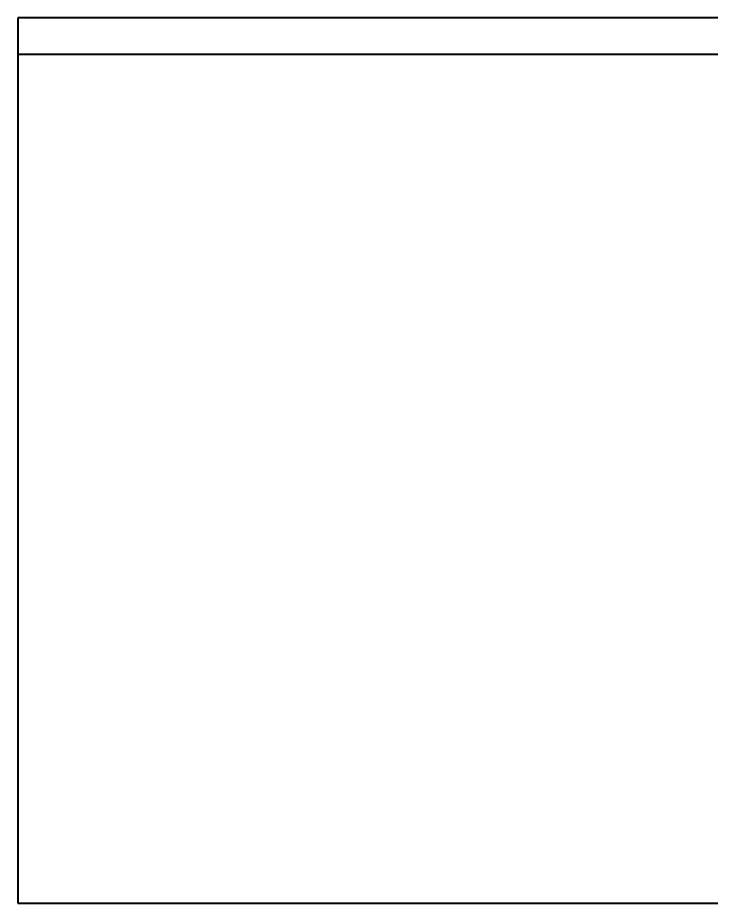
# Model space of a CAD drawing. Header units: millimetres. Extents: x 12064 to 35004, y -6103 to -2658.
# Drawn here: x 31257.81 to 31273.01, y -3027.36 to -3007.96 of the extents above; entities that cross this region are included whole.
import ezdxf

# ---------------------------------------------------------------- set-up
doc = ezdxf.new("R2010")
doc.units = ezdxf.units.MM
doc.layers.add('Layer_04', color=7, linetype='Continuous', lineweight=40)

msp = doc.modelspace()

# ---------------------------------------------------------------- linework, layer by layer
at = {"layer": 'Layer_04'}
for p, q in [((31257.81, -3007.964), (31257.81, -3009.564)), ((31289.496, -3007.964), (31257.81, -3007.964)), ((31257.81, -3008.764), (31289.684, -3008.764)), ((31257.81, -3009.564), (31257.81, -3027.364)), ((31257.81, -3027.364), (31278.81, -3027.364))]:
    msp.add_line(p, q, dxfattribs=at)

doc.saveas('drawing.dxf')
